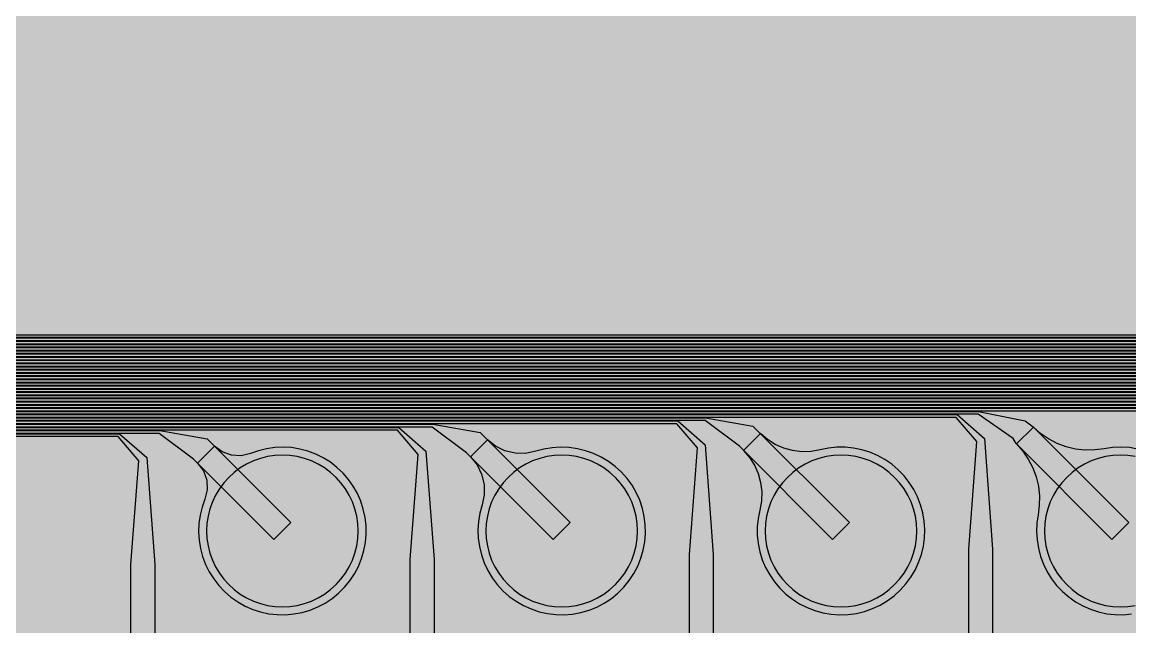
# Model space of a CAD drawing. Header units: metres. Extents: x -7231 to 10969, y -37556 to 1873.
# Drawn here: x -5395 to -4007, y -28051 to -27294 of the extents above; entities that cross this region are included whole.
import ezdxf

# ---------------------------------------------------------------- set-up
doc = ezdxf.new("R2010")
doc.units = ezdxf.units.M
for name, color, linetype in [('Metal1', 4, 'CONTINUOUS'), ('Metal2', 3, 'CONTINUOUS'), ('Polyimide', 7, 'CONTINUOUS'), ('Polyimide_Negative', 5, 'CONTINUOUS')]:
    doc.layers.add(name, color=color, linetype=linetype)

msp = doc.modelspace()

# ---------------------------------------------------------------- hatches: boundary and pattern name
at = {"layer": 'Polyimide'}
msp.add_hatch(color=7, dxfattribs=at).paths.add_polyline_path([(4065.7, -468), (4066.7, -502), (4068.5, -536), (4071.4, -570), (4075.5, -604), (4081, -638), (4088, -672), (4096.5, -706), (4106.6, -740), (4118.3, -774), (4131.6, -808), (4146.5, -842), (4162.9, -876), (4180.7, -910), (4199.8, -944), (4220.2, -978), (4241.7, -1012), (4264.2, -1046), (4287.5, -1080), (4311.5, -1114), (4336, -1148), (4360.9, -1182), (4385.9, -1216), (4410.9, -1250), (4435.7, -1284), (4460.2, -1318), (4484.2, -1352), (4507.5, -1385.9), (4530, -1419.9), (4551.5, -1453.9), (4571.9, -1487.9), (4591.1, -1521.9), (4608.9, -1555.9), (4625.3, -1589.9), (4640.1, -1623.9), (4653.4, -1657.9), (4665.1, -1691.9), (4675.2, -1725.9), (4683.7, -1759.9), (4690.7, -1793.9), (4696.2, -1827.9), (4700.3, -1861.9), (4703.2, -1895.9), (4705.1, -1929.9), (4706.1, -1963.9), (4706.4, -1997.9), (4706.5, -2031.9), (4706.5, -4793), (4710, -4838.4), (4720.2, -4882.7), (4737.1, -4925), (4760.1, -4964.2), (4788.9, -4999.5), (4822.6, -5030), (4860.5, -5055.1), (4901.8, -5074.2), (4901.8, -5074.2), (4970.7, -5105.2), (5034.7, -5145.3), (5092.8, -5193.5), (5143.8, -5249.2), (5186.9, -5311.2), (5221.2, -5378.4), (5246.2, -5449.7), (5261.4, -5523.7), (5266.5, -5599), (5261.4, -5674.3), (5246.2, -5748.3), (5221.2, -5819.6), (5186.9, -5886.8), (5143.8, -5948.8), (5092.8, -6004.5), (5034.7, -6052.7), (4970.7, -6092.8), (4901.8, -6123.8), (4860.5, -6142.9), (4822.6, -6168), (4788.9, -6198.5), (4760.1, -6233.8), (4737.1, -6273), (4720.2, -6315.3), (4710, -6359.6), (4706.5, -6405), (4706.5, -9221.5), (4710, -9266.9), (4720.2, -9311.2), (4737.1, -9353.5), (4760.1, -9392.7), (4788.9, -9428), (4822.6, -9458.5), (4860.5, -9483.6), (4901.8, -9502.7), (4970.7, -9533.7), (5034.7, -9573.8), (5092.8, -9622), (5143.8, -9677.7), (5186.9, -9739.7), (5221.2, -9806.9), (5246.2, -9878.2), (5261.4, -9952.2), (5266.5, -10027.5), (5261.4, -10102.8), (5246.2, -10176.8), (5221.2, -10248.1), (5186.9, -10315.3), (5143.8, -10377.3), (5092.8, -10433), (5034.7, -10481.2), (4970.7, -10521.3), (4901.8, -10552.3), (4860.5, -10571.4), (4822.6, -10596.5), (4788.9, -10627), (4760.1, -10662.3), (4737.1, -10701.5), (4720.2, -10743.8), (4710, -10788.1), (4706.5, -10833.5), (4706.5, -13650), (4710, -13695.4), (4720.2, -13739.7), (4737.1, -13782), (4760.1, -13821.2), (4788.9, -13856.5), (4822.6, -13887), (4860.5, -13912.1), (4901.8, -13931.2), (4970.7, -13962.2), (5034.7, -14002.2), (5092.8, -14050.5), (5143.8, -14106.2), (5186.9, -14168.2), (5221.2, -14235.4), (5246.2, -14306.7), (5261.4, -14380.7), (5266.5, -14456), (5261.4, -14531.3), (5246.2, -14605.3), (5221.2, -14676.5), (5186.9, -14743.8), (5143.8, -14805.8), (5092.8, -14861.5), (5034.7, -14909.7), (4970.7, -14949.8), (4901.8, -14980.8), (4860.5, -14999.9), (4822.6, -15025), (4788.9, -15055.5), (4760.1, -15090.8), (4737.1, -15130), (4720.2, -15172.3), (4710, -15216.6), (4706.5, -15262), (4706.5, -15456), (4720.9, -15750), (4764.1, -16041.3), (4835.7, -16326.8), (4934.9, -16604), (5060.7, -16870.2), (5212.1, -17122.7), (5387.5, -17359.2), (5585.2, -17577.3), (5803.3, -17775), (6039.8, -17950.4), (6292.3, -18101.8), (6558.4, -18227.6), (6835.6, -18326.8), (7121.2, -18398.3), (7412.4, -18441.5), (7706.5, -18456), (9969, -18456), (10047.4, -18459.8), (10125.1, -18471.4), (10201.2, -18490.4), (10275.2, -18516.9), (10346.1, -18550.5), (10413.5, -18590.8), (10476.5, -18637.6), (10534.7, -18690.3), (10587.4, -18748.5), (10634.2, -18811.5), (10674.5, -18878.9), (10708.1, -18949.8), (10734.6, -19023.8), (10753.6, -19099.9), (10765.2, -19177.6), (10769, -19256), (10769, -20895.8), (10730.2, -20951.4), (10694.6, -21009.1), (10662.2, -21068.6), (10633.2, -21129.9), (10607.6, -21192.7), (10585.5, -21256.7), (10566.9, -21322), (10552, -21388.1), (10540.8, -21455), (10533.4, -21522.3), (10529.6, -21590), (10529.6, -21657.8), (10533.4, -21725.5), (10540.8, -21792.9), (10552, -21859.7), (10566.9, -21925.9), (10585.5, -21991.1), (10607.6, -22055.2), (10633.2, -22117.9), (10662.2, -22179.2), (10694.6, -22238.7), (10730.2, -22296.4), (10769, -22352), (10769, -32454.2), (10728.7, -32510.5), (10691.7, -32568.9), (10658, -32629.3), (10627.8, -32691.6), (10601.2, -32755.4), (10578.2, -32820.7), (10558.9, -32887.1), (10543.4, -32954.5), (10531.8, -33022.7), (10524, -33091.4), (10520.1, -33160.5), (10520.1, -33229.7), (10524, -33298.8), (10531.8, -33367.5), (10543.4, -33435.7), (10558.9, -33503.1), (10578.2, -33569.5), (10601.2, -33634.8), (10627.8, -33698.6), (10658, -33760.8), (10691.7, -33821.3), (10728.7, -33879.7), (10769, -33936), (10769, -36556), (10765.2, -36634.4), (10753.6, -36712.1), (10734.6, -36788.2), (10708.1, -36862.1), (10674.5, -36933.1), (10634.2, -37000.5), (10587.4, -37063.5), (10534.7, -37121.7), (10476.5, -37174.4), (10413.5, -37221.2), (10346.1, -37261.5), (10275.2, -37295.1), (10201.2, -37321.6), (10125.1, -37340.6), (10047.4, -37352.1), (9969, -37356), (-6231, -37356), (-6309.4, -37352.1), (-6387.1, -37340.6), (-6463.2, -37321.6), (-6537.2, -37295.1), (-6608.1, -37261.5), (-6675.5, -37221.2), (-6738.5, -37174.4), (-6796.7, -37121.7), (-6849.4, -37063.5), (-6896.2, -37000.5), (-6936.5, -36933.1), (-6970.1, -36862.1), (-6996.6, -36788.2), (-7015.6, -36712.1), (-7027.2, -36634.4), (-7031, -36556), (-7031, -33936), (-6990.7, -33879.8), (-6953.7, -33821.3), (-6920, -33760.9), (-6889.8, -33698.6), (-6863.2, -33634.8), (-6840.2, -33569.5), (-6820.9, -33503.1), (-6805.4, -33435.7), (-6793.7, -33367.5), (-6785.9, -33298.8), (-6782, -33229.7), (-6782, -33160.5), (-6785.9, -33091.4), (-6793.7, -33022.7), (-6805.4, -32954.5), (-6820.9, -32887.1), (-6840.2, -32820.6), (-6863.2, -32755.4), (-6889.8, -32691.5), (-6920, -32629.3), (-6953.7, -32568.9), (-6990.7, -32510.4), (-7031, -32454.2), (-7031, -22364.8), (-6990.7, -22308.6), (-6953.7, -22250.1), (-6920, -22189.7), (-6889.8, -22127.5), (-6863.2, -22063.6), (-6840.2, -21998.4), (-6820.9, -21931.9), (-6805.4, -21864.5), (-6793.7, -21796.3), (-6785.9, -21727.6), (-6782, -21658.5), (-6782, -21589.3), (-6785.9, -21520.3), (-6793.7, -21451.5), (-6805.4, -21383.3), (-6820.9, -21315.9), (-6840.2, -21249.5), (-6863.2, -21184.2), (-6889.8, -21120.4), (-6920, -21058.1), (-6953.7, -20997.7), (-6990.7, -20939.3), (-7031, -20883), (-7031, -19256), (-7027.2, -19177.6), (-7015.6, -19099.9), (-6996.6, -19023.8), (-6970.1, -18949.8), (-6936.5, -18878.9), (-6896.2, -18811.5), (-6849.4, -18748.5), (-6796.7, -18690.3), (-6738.5, -18637.6), (-6675.5, -18590.8), (-6608.1, -18550.5), (-6537.2, -18516.9), (-6463.2, -18490.4), (-6387.1, -18471.4), (-6309.4, -18459.8), (-6231, -18456), (-3968.5, -18456), (-3674.4, -18441.5), (-3383.2, -18398.3), (-3097.6, -18326.8), (-2820.4, -18227.6), (-2554.3, -18101.8), (-2301.8, -17950.4), (-2065.3, -17775), (-1847.2, -17577.3), (-1649.5, -17359.2), (-1474.1, -17122.7), (-1322.7, -16870.2), (-1196.9, -16604), (-1097.7, -16326.8), (-1026.1, -16041.3), (-982.9, -15750), (-968.5, -15456), (-968.5, -15262), (-972, -15216.6), (-982.2, -15172.3), (-999.1, -15130), (-1022.1, -15090.8), (-1050.9, -15055.5), (-1084.6, -15025), (-1122.5, -14999.9), (-1163.8, -14980.8), (-1232.7, -14949.8), (-1296.7, -14909.7), (-1354.8, -14861.5), (-1405.8, -14805.8), (-1448.9, -14743.8), (-1483.2, -14676.5), (-1508.2, -14605.3), (-1523.4, -14531.3), (-1528.5, -14456), (-1523.4, -14380.7), (-1508.2, -14306.7), (-1483.2, -14235.4), (-1448.9, -14168.2), (-1405.8, -14106.2), (-1354.8, -14050.5), (-1296.7, -14002.2), (-1232.7, -13962.2), (-1163.8, -13931.2), (-1122.5, -13912.1), (-1084.6, -13887), (-1050.9, -13856.5), (-1022.1, -13821.2), (-999.1, -13782), (-982.2, -13739.7), (-972, -13695.4), (-968.5, -13650), (-968.5, -12309.6), (-972, -12264.3), (-982.2, -12219.9), (-999.1, -12177.7), (-1022.1, -12138.5), (-1050.9, -12103.2), (-1084.6, -12072.6), (-1122.5, -12047.5), (-1163.8, -12028.5), (-1232.7, -11997.4), (-1296.7, -11957.4), (-1354.8, -11909.1), (-1405.8, -11853.5), (-1448.9, -11791.5), (-1483.2, -11724.2), (-1508.2, -11653), (-1523.4, -11579), (-1528.5, -11503.7), (-1523.4, -11428.3), (-1508.2, -11354.4), (-1483.2, -11283.1), (-1448.9, -11215.9), (-1405.8, -11153.8), (-1354.8, -11098.2), (-1296.7, -11049.9), (-1232.7, -11009.9), (-1163.8, -10978.8), (-1122.5, -10959.8), (-1084.6, -10934.7), (-1050.9, -10904.1), (-1022.1, -10868.9), (-999.1, -10829.6), (-982.2, -10787.4), (-972, -10743), (-968.5, -10697.7), (-968.5, -9357.3), (-972, -9311.9), (-982.2, -9267.6), (-999.1, -9225.4), (-1022.1, -9186.1), (-1050.9, -9150.8), (-1084.6, -9120.3), (-1122.5, -9095.2), (-1163.8, -9076.2), (-1163.8, -9076.2), (-1232.7, -9045.1), (-1296.7, -9005.1), (-1354.8, -8956.8), (-1405.8, -8901.1), (-1448.9, -8839.1), (-1483.2, -8771.9), (-1508.2, -8700.6), (-1523.4, -8626.7), (-1528.5, -8551.3), (-1523.4, -8476), (-1508.2, -8402), (-1483.2, -8330.8), (-1448.9, -8263.5), (-1405.8, -8201.5), (-1354.8, -8145.9), (-1296.7, -8097.6), (-1232.7, -8057.6), (-1163.8, -8026.5), (-1163.8, -8026.5), (-1122.5, -8007.4), (-1084.6, -7982.4), (-1050.9, -7951.8), (-1022.1, -7916.5), (-999.1, -7877.3), (-982.2, -7835), (-972, -7790.7), (-968.5, -7745.4), (-968.5, -6405), (-972, -6359.6), (-982.2, -6315.3), (-999.1, -6273), (-1022.1, -6233.8), (-1050.9, -6198.5), (-1084.6, -6168), (-1122.5, -6142.9), (-1163.8, -6123.8), (-1163.8, -6123.8), (-1232.7, -6092.8), (-1296.7, -6052.7), (-1354.8, -6004.5), (-1405.8, -5948.8), (-1448.9, -5886.8), (-1483.2, -5819.6), (-1508.2, -5748.3), (-1523.4, -5674.3), (-1528.5, -5599), (-1523.4, -5523.7), (-1508.2, -5449.7), (-1483.2, -5378.4), (-1448.9, -5311.2), (-1405.8, -5249.2), (-1354.8, -5193.5), (-1296.7, -5145.3), (-1232.7, -5105.2), (-1163.8, -5074.2), (-1163.8, -5074.2), (-1122.5, -5055.1), (-1084.6, -5030), (-1050.9, -4999.5), (-1022.1, -4964.2), (-999.1, -4925), (-982.2, -4882.7), (-972, -4838.4), (-968.5, -4793), (-968.5, -2031.9), (-968.4, -1997.9), (-968.1, -1963.9), (-967.1, -1929.9), (-965.2, -1895.9), (-962.2, -1861.9), (-958, -1827.9), (-952.4, -1793.9), (-945.3, -1759.9), (-936.6, -1725.9), (-926.4, -1691.9), (-914.4, -1657.9), (-900.9, -1623.9), (-885.7, -1589.9), (-869.1, -1555.9), (-850.9, -1521.9), (-831.4, -1487.9), (-810.6, -1453.9), (-788.7, -1419.9), (-765.8, -1385.9), (-742.1, -1352), (-717.6, -1318), (-692.7, -1284), (-667.4, -1250), (-641.9, -1216), (-616.4, -1182), (-591.1, -1148), (-566.1, -1114), (-541.7, -1080), (-517.9, -1046), (-495, -1012), (-473.1, -978), (-452.4, -944), (-432.8, -910), (-414.7, -876), (-398, -842), (-382.9, -808), (-369.3, -774), (-357.4, -740), (-347.1, -706), (-338.4, -672), (-331.3, -638), (-325.7, -604), (-321.5, -570), (-318.6, -536), (-316.7, -502), (-315.7, -468), (-315.3, -434), (-315.2, -400), (-315.2, 401), (-315.2, 451), (-315.2, 1644), (-270.2, 1644), (-270, 1637.1), (-269.4, 1630.3), (-268.2, 1623.5), (-266.7, 1616.8), (-264.7, 1610.2), (-262.3, 1603.8), (-259.4, 1597.6), (-256.2, 1591.5), (-252.6, 1585.7), (-248.6, 1580.1), (-244.2, 1574.8), (-239.5, 1569.8), (-234.5, 1565.1), (-229.2, 1560.7), (-223.6, 1556.7), (-217.8, 1553.1), (-211.7, 1549.8), (-205.4, 1547), (-199, 1544.6), (-192.4, 1542.6), (-185.7, 1541), (-179, 1539.9), (-172.1, 1539.2), (-165.2, 1539), (-158.4, 1539.2), (-151.5, 1539.9), (-144.8, 1541), (-138.1, 1542.6), (-131.5, 1544.6), (-125.1, 1547), (-118.8, 1549.8), (-112.8, 1553.1), (-106.9, 1556.7), (-101.3, 1560.7), (-96, 1565.1), (-91, 1569.8), (-86.3, 1574.8), (-81.9, 1580.1), (-77.9, 1585.7), (-74.3, 1591.5), (-71.1, 1597.6), (-68.2, 1603.8), (-65.8, 1610.2), (-63.8, 1616.8), (-62.3, 1623.5), (-61.1, 1630.3), (-60.5, 1637.1), (-60.2, 1644), (1853, 1644), (1853, 1573), (3815.2, 1573), (3815.5, 1579.5), (3816.1, 1586.1), (3817.2, 1592.5), (3818.7, 1598.9), (3820.6, 1605.1), (3822.9, 1611.3), (3825.6, 1617.2), (3828.6, 1623), (3832.1, 1628.6), (3835.9, 1633.9), (3840.1, 1638.9), (3844.5, 1643.7), (3849.3, 1648.2), (3854.4, 1652.3), (3859.7, 1656.1), (3865.2, 1659.6), (3871, 1662.7), (3877, 1665.4), (3883.1, 1667.7), (3889.4, 1669.6), (3895.7, 1671.1), (3902.2, 1672.1), (3908.7, 1672.8), (3915.2, 1673), (3921.8, 1672.8), (3928.3, 1672.1), (3934.8, 1671.1), (3941.1, 1669.6), (3947.4, 1667.7), (3953.5, 1665.4), (3959.5, 1662.7), (3965.2, 1659.6), (3970.8, 1656.1), (3976.1, 1652.3), (3981.2, 1648.2), (3986, 1643.7), (3990.4, 1638.9), (3994.6, 1633.9), (3998.4, 1628.6), (4001.9, 1623), (4004.9, 1617.2), (4007.6, 1611.3), (4009.9, 1605.1), (4011.8, 1598.9), (4013.3, 1592.5), (4014.4, 1586.1), (4015, 1579.5), (4015.2, 1573), (4065.2, 1573), (4065.2, 451), (4065.2, 401), (4065.2, -400), (4065.3, -434), (4065.7, -468)])

# ---------------------------------------------------------------- linework, layer by layer
at = {"layer": 'Metal1'}
for points in [[(1352.7, -19211.9), (1352.7, -30199.7), (1321.7, -30230.7), (-5962.2, -30230.7), (-5993.2, -30199.7), (-5993.2, -27720.3), (-5962.2, -27689.2), (-22.8, -27689.2), (11.1, -27719.1), (21.5, -27877.1), (21.5, -28671), (-8.5, -28671), (-8.5, -27877.1), (1.9, -27722.9), (-24.2, -27692.8), (-5960.8, -27692.8), (-5989.7, -27721.7), (-5989.7, -30198.3), (-5960.8, -30227.2), (1320.3, -30227.2), (1349.2, -30198.3), (1349.2, -19211.9)], [(1344.7, -19211.9), (1344.7, -30191.7), (1313.7, -30222.7), (-5954.2, -30222.7), (-5985.2, -30191.7), (-5985.2, -27728.3), (-5954.2, -27697.2), (-372.8, -27697.2), (-338.9, -27727.1), (-328.5, -27883.5), (-328.5, -28671), (-358.5, -28671), (-358.5, -27883.5), (-348.1, -27730.9), (-374.2, -27700.8), (-5952.8, -27700.8), (-5981.7, -27729.7), (-5981.7, -30190.3), (-5952.8, -30219.2), (1312.3, -30219.2), (1341.2, -30190.3), (1341.2, -19211.9)], [(1336.7, -19211.9), (1336.7, -30183.7), (1305.7, -30214.7), (-5946.2, -30214.7), (-5977.2, -30183.7), (-5977.2, -27736.3), (-5946.2, -27705.2), (-722.8, -27705.2), (-688.9, -27735.1), (-678.5, -27889.9), (-678.5, -28671), (-708.5, -28671), (-708.5, -27889.9), (-698.1, -27738.9), (-724.2, -27708.8), (-5944.8, -27708.8), (-5973.7, -27737.7), (-5973.7, -30182.3), (-5944.8, -30211.2), (1304.3, -30211.2), (1333.2, -30182.3), (1333.2, -19211.9)], [(1328.7, -19211.9), (1328.7, -30175.7), (1297.7, -30206.7), (-5938.2, -30206.7), (-5969.2, -30175.7), (-5969.2, -27744.3), (-5938.2, -27713.2), (-1072.8, -27713.2), (-1038.8, -27743.1), (-1028.5, -27896.3), (-1028.5, -28671), (-1058.5, -28671), (-1058.5, -27896.3), (-1048.2, -27746.9), (-1074.2, -27716.8), (-5936.8, -27716.8), (-5965.7, -27745.7), (-5965.7, -30174.3), (-5936.8, -30203.2), (1296.3, -30203.2), (1325.2, -30174.3), (1325.2, -19211.9)], [(1320.7, -19211.9), (1320.7, -30167.7), (1289.7, -30198.7), (-5930.2, -30198.7), (-5961.2, -30167.7), (-5961.2, -27752.3), (-5930.2, -27721.2), (-1422.8, -27721.2), (-1388.8, -27751.1), (-1378.5, -27902.7), (-1378.5, -28671), (-1408.5, -28671), (-1408.5, -27902.7), (-1398.2, -27754.9), (-1424.2, -27724.8), (-5928.8, -27724.8), (-5957.7, -27753.7), (-5957.7, -30166.3), (-5928.8, -30195.2), (1288.3, -30195.2), (1317.2, -30166.3), (1317.2, -19211.9)], [(1312.7, -19211.9), (1312.7, -30159.7), (1281.7, -30190.7), (-5922.2, -30190.7), (-5953.2, -30159.7), (-5953.2, -27760.3), (-5922.2, -27729.2), (-1772.8, -27729.2), (-1738.8, -27759.1), (-1728.5, -27909.1), (-1728.5, -28671), (-1758.5, -28671), (-1758.5, -27909.1), (-1748.2, -27762.9), (-1774.2, -27732.8), (-5920.8, -27732.8), (-5949.7, -27761.7), (-5949.7, -30158.3), (-5920.8, -30187.2), (1280.3, -30187.2), (1309.2, -30158.3), (1309.2, -19211.9)], [(1304.7, -19211.9), (1304.7, -30151.7), (1273.7, -30182.7), (-5914.2, -30182.7), (-5945.2, -30151.7), (-5945.2, -27768.3), (-5914.2, -27737.2), (-2122.8, -27737.2), (-2088.8, -27767), (-2078.5, -27915.5), (-2078.5, -28671), (-2108.5, -28671), (-2108.5, -27915.5), (-2098.2, -27771), (-2124.2, -27740.8), (-5912.8, -27740.8), (-5941.7, -27769.7), (-5941.7, -30150.3), (-5912.8, -30179.2), (1272.3, -30179.2), (1301.2, -30150.3), (1301.2, -19211.9)], [(1296.7, -19211.9), (1296.7, -30143.7), (1265.7, -30174.7), (-5906.2, -30174.7), (-5937.2, -30143.7), (-5937.2, -27776.3), (-5906.2, -27745.2), (-2472.8, -27745.2), (-2438.7, -27775), (-2428.5, -27921.9), (-2428.5, -28671), (-2458.5, -28671), (-2458.5, -27921.9), (-2448.3, -27779), (-2474.2, -27748.8), (-5904.8, -27748.8), (-5933.7, -27777.7), (-5933.7, -30142.3), (-5904.8, -30171.2), (1264.3, -30171.2), (1293.2, -30142.3), (1293.2, -19211.9)], [(1288.8, -19211.9), (1288.8, -30135.7), (1257.7, -30166.7), (-5898.2, -30166.7), (-5929.2, -30135.7), (-5929.2, -27784.3), (-5898.2, -27753.2), (-2822.8, -27753.2), (-2788.7, -27783), (-2778.5, -27928.3), (-2778.5, -28671), (-2808.5, -28671), (-2808.5, -27928.3), (-2798.3, -27787), (-2824.2, -27756.8), (-5896.8, -27756.8), (-5925.7, -27785.7), (-5925.7, -30134.3), (-5896.8, -30163.2), (1256.3, -30163.2), (1285.2, -30134.3), (1285.2, -19211.9)], [(1280.8, -19211.9), (1280.8, -30127.7), (1249.7, -30158.7), (-5890.2, -30158.7), (-5921.2, -30127.7), (-5921.2, -27792.3), (-5890.2, -27761.2), (-3172.8, -27761.2), (-3138.7, -27791), (-3128.5, -27934.7), (-3128.5, -28671), (-3158.5, -28671), (-3158.5, -27934.7), (-3148.3, -27795), (-3174.2, -27764.8), (-5888.8, -27764.8), (-5917.7, -27793.7), (-5917.7, -30126.3), (-5888.8, -30155.2), (1248.3, -30155.2), (1277.2, -30126.3), (1277.2, -19211.9)], [(1272.8, -19211.9), (1272.8, -30119.7), (1241.7, -30150.7), (-5882.2, -30150.7), (-5913.2, -30119.7), (-5913.2, -27800.3), (-5882.2, -27769.2), (-3522.8, -27769.2), (-3488.7, -27799), (-3478.5, -27941.1), (-3478.5, -28671), (-3508.5, -28671), (-3508.5, -27941.1), (-3498.3, -27803), (-3524.2, -27772.8), (-5880.8, -27772.8), (-5909.7, -27801.7), (-5909.7, -30118.3), (-5880.8, -30147.2), (1240.3, -30147.2), (1269.2, -30118.3), (1269.2, -19211.9)], [(1264.8, -19211.9), (1264.8, -30111.7), (1233.7, -30142.7), (-5874.2, -30142.7), (-5905.2, -30111.7), (-5905.2, -27808.3), (-5874.2, -27777.2), (-3872.8, -27777.2), (-3838.6, -27807), (-3828.5, -27947.5), (-3828.5, -28671), (-3858.5, -28671), (-3858.5, -27947.5), (-3848.4, -27811), (-3874.2, -27780.8), (-5872.8, -27780.8), (-5901.7, -27809.7), (-5901.7, -30110.3), (-5872.8, -30139.2), (1232.3, -30139.2), (1261.2, -30110.3), (1261.2, -19211.9)], [(1256.8, -19211.9), (1256.8, -30103.7), (1225.7, -30134.7), (-5866.2, -30134.7), (-5897.2, -30103.7), (-5897.2, -27816.3), (-5866.2, -27785.2), (-4222.8, -27785.2), (-4188.6, -27815), (-4178.5, -27953.9), (-4178.5, -28671), (-4208.5, -28671), (-4208.5, -27953.9), (-4198.4, -27819), (-4224.2, -27788.8), (-5864.8, -27788.8), (-5893.7, -27817.7), (-5893.7, -30102.3), (-5864.8, -30131.2), (1224.3, -30131.2), (1253.2, -30102.3), (1253.2, -19211.9)], [(1248.8, -19211.9), (1248.8, -30095.7), (1217.7, -30126.7), (-5858.2, -30126.7), (-5889.2, -30095.7), (-5889.2, -27824.3), (-5858.2, -27793.2), (-4572.8, -27793.2), (-4538.6, -27823), (-4528.5, -27960.3), (-4528.5, -28671), (-4558.5, -28671), (-4558.5, -27960.3), (-4548.4, -27827), (-4574.2, -27796.8), (-5856.8, -27796.8), (-5885.7, -27825.7), (-5885.7, -30094.3), (-5856.8, -30123.2), (1216.3, -30123.2), (1245.2, -30094.3), (1245.2, -19211.9)], [(1240.7, -19211.9), (1240.7, -30087.7), (1209.7, -30118.7), (-5850.2, -30118.7), (-5881.2, -30087.7), (-5881.2, -27832.3), (-5850.2, -27801.2), (-4922.8, -27801.2), (-4888.6, -27831), (-4878.5, -27966.7), (-4878.5, -28671), (-4908.5, -28671), (-4908.5, -27966.7), (-4898.4, -27835), (-4924.2, -27804.8), (-5848.8, -27804.8), (-5877.7, -27833.7), (-5877.7, -30086.3), (-5848.8, -30115.2), (1208.3, -30115.2), (1237.2, -30086.3), (1237.2, -19211.9)], [(1232.7, -19211.9), (1232.7, -30079.7), (1201.7, -30110.7), (-5842.2, -30110.7), (-5873.2, -30079.7), (-5873.2, -27840.3), (-5842.2, -27809.2), (-5272.8, -27809.2), (-5238.5, -27838.9), (-5228.5, -27973.1), (-5228.5, -28671), (-5258.5, -28671), (-5258.5, -27973.1), (-5248.5, -27843.1), (-5274.2, -27812.8), (-5840.8, -27812.8), (-5869.7, -27841.7), (-5869.7, -30078.3), (-5840.8, -30107.2), (1200.3, -30107.2), (1229.2, -30078.3), (1229.2, -19211.9)]]:
    msp.add_lwpolyline(points, dxfattribs=at)
at = {"layer": 'Metal2'}
for points in [[(1356.7, -19211.9), (1356.7, -30203.7), (1325.7, -30234.7), (-5966.2, -30234.7), (-5997.2, -30203.7), (-5997.2, -27716.3), (-5966.2, -27685.2), (10.8, -27685.2), (60.3, -27707.9), (109.5, -27776.6), (194.5, -27923.5), (168.5, -27938.5), (83.5, -27791.6), (50.3, -27718), (9.8, -27688.8), (-5964.8, -27688.8), (-5993.7, -27717.7), (-5993.7, -30202.3), (-5964.8, -30231.2), (1324.3, -30231.2), (1353.2, -30202.3), (1353.2, -19211.9)], [(1348.7, -19211.9), (1348.7, -30195.7), (1317.7, -30226.7), (-5958.2, -30226.7), (-5989.2, -30195.7), (-5989.2, -27724.3), (-5958.2, -27693.2), (-339.3, -27693.2), (-289.1, -27715.4), (-242.8, -27777.7), (-155.6, -27923.3), (-181.4, -27938.7), (-268.5, -27793.1), (-299.5, -27726.1), (-340.2, -27696.8), (-5956.8, -27696.8), (-5985.7, -27725.7), (-5985.7, -30194.3), (-5956.8, -30223.2), (1316.3, -30223.2), (1345.2, -30194.3), (1345.2, -19211.9)], [(1340.7, -19211.9), (1340.7, -30187.7), (1309.7, -30218.7), (-5950.2, -30218.7), (-5981.2, -30187.7), (-5981.2, -27732.3), (-5950.2, -27701.2), (-689.3, -27701.2), (-638.6, -27722.9), (-595.1, -27778.8), (-505.7, -27923.1), (-531.3, -27938.9), (-620.6, -27794.6), (-649.3, -27734.1), (-690.2, -27704.8), (-5948.8, -27704.8), (-5977.7, -27733.7), (-5977.7, -30186.3), (-5948.8, -30215.2), (1308.3, -30215.2), (1337.2, -30186.3), (1337.2, -19211.9)], [(1332.7, -19211.9), (1332.7, -30179.7), (1301.7, -30210.7), (-5942.2, -30210.7), (-5973.2, -30179.7), (-5973.2, -27740.3), (-5942.2, -27709.2), (-1039.3, -27709.2), (-988, -27730.3), (-947.5, -27780.1), (-855.9, -27922.9), (-881.1, -27939.1), (-972.8, -27796.3), (-999, -27742.2), (-1040.2, -27712.8), (-5940.8, -27712.8), (-5969.7, -27741.7), (-5969.7, -30178.3), (-5940.8, -30207.2), (1300.3, -30207.2), (1329.2, -30178.3), (1329.2, -19211.9)], [(1324.7, -19211.9), (1324.7, -30171.7), (1293.7, -30202.7), (-5934.2, -30202.7), (-5965.2, -30171.7), (-5965.2, -27748.3), (-5934.2, -27717.2), (-1389.3, -27717.2), (-1337.4, -27737.7), (-1300.1, -27781.4), (-1206, -27922.7), (-1231, -27939.3), (-1325.1, -27798.1), (-1348.8, -27750.3), (-1390.2, -27720.8), (-5932.8, -27720.8), (-5961.7, -27749.7), (-5961.7, -30170.3), (-5932.8, -30199.2), (1292.3, -30199.2), (1321.2, -30170.3), (1321.2, -19211.9)], [(1316.7, -19211.9), (1316.7, -30163.7), (1285.7, -30194.7), (-5926.2, -30194.7), (-5957.2, -30163.7), (-5957.2, -27756.3), (-5926.2, -27725.2), (-1739.3, -27725.2), (-1686.7, -27745), (-1652.8, -27782.9), (-1556.2, -27922.5), (-1580.8, -27939.5), (-1677.4, -27800), (-1698.6, -27758.4), (-1740.1, -27728.8), (-5924.8, -27728.8), (-5953.7, -27757.7), (-5953.7, -30162.3), (-5924.8, -30191.2), (1284.3, -30191.2), (1313.2, -30162.3), (1313.2, -19211.9)], [(1308.7, -19211.9), (1308.7, -30155.7), (1277.7, -30186.7), (-5918.2, -30186.7), (-5949.2, -30155.7), (-5949.2, -27764.3), (-5918.2, -27733.2), (-2089.3, -27733.2), (-2036, -27752.2), (-2005.5, -27784.5), (-1906.3, -27922.2), (-1930.7, -27939.8), (-2029.9, -27802.1), (-2048.3, -27766.5), (-2090.1, -27736.8), (-5916.8, -27736.8), (-5945.7, -27765.7), (-5945.7, -30154.3), (-5916.8, -30183.2), (1276.3, -30183.2), (1305.2, -30154.3), (1305.2, -19211.9)], [(1300.7, -19211.9), (1300.7, -30147.7), (1269.7, -30178.7), (-5910.2, -30178.7), (-5941.2, -30147.7), (-5941.2, -27772.3), (-5910.2, -27741.2), (-2439.3, -27741.2), (-2385.3, -27759.3), (-2358.4, -27786.3), (-2256.5, -27922), (-2280.5, -27940), (-2382.4, -27804.3), (-2398.1, -27774.7), (-2440.1, -27744.8), (-5908.8, -27744.8), (-5937.7, -27773.7), (-5937.7, -30146.3), (-5908.8, -30175.2), (1268.3, -30175.2), (1297.2, -30146.3), (1297.2, -19211.9)], [(1292.8, -19211.9), (1292.8, -30139.7), (1261.7, -30170.7), (-5902.2, -30170.7), (-5933.2, -30139.7), (-5933.2, -27780.3), (-5902.2, -27749.2), (-2789.3, -27749.2), (-2734.5, -27766.3), (-2711.4, -27788.2), (-2606.7, -27921.7), (-2630.3, -27940.3), (-2735.1, -27806.7), (-2747.9, -27782.9), (-2790.1, -27752.8), (-5900.8, -27752.8), (-5929.7, -27781.7), (-5929.7, -30138.3), (-5900.8, -30167.2), (1260.3, -30167.2), (1289.2, -30138.3), (1289.2, -19211.9)], [(1284.8, -19211.9), (1284.8, -30131.7), (1253.7, -30162.7), (-5894.2, -30162.7), (-5925.2, -30131.7), (-5925.2, -27788.3), (-5894.2, -27757.2), (-3170.2, -27757.2), (-3114.1, -27772.4), (-3077.9, -27800.4), (-2957.9, -27920.4), (-2979.1, -27941.6), (-3099.1, -27821.6), (-3124.5, -27788), (-3170.8, -27760.8), (-5892.8, -27760.8), (-5921.7, -27789.7), (-5921.7, -30130.3), (-5892.8, -30159.2), (1252.3, -30159.2), (1281.2, -30130.3), (1281.2, -19211.9)], [(1276.8, -19211.9), (1276.8, -30123.7), (1245.7, -30154.7), (-5886.2, -30154.7), (-5917.2, -30123.7), (-5917.2, -27796.3), (-5886.2, -27765.2), (-3512.2, -27765.2), (-3455.5, -27779.6), (-3427.9, -27800.4), (-3307.9, -27920.4), (-3329.1, -27941.6), (-3449.1, -27821.6), (-3467, -27796.8), (-3512.8, -27768.8), (-5884.8, -27768.8), (-5913.7, -27797.7), (-5913.7, -30122.3), (-5884.8, -30151.2), (1244.3, -30151.2), (1273.2, -30122.3), (1273.2, -19211.9)], [(1268.8, -19211.9), (1268.8, -30115.7), (1237.7, -30146.7), (-5878.2, -30146.7), (-5909.2, -30115.7), (-5909.2, -27804.3), (-5878.2, -27773.2), (-3854.2, -27773.2), (-3796.8, -27786.6), (-3777.9, -27800.4), (-3657.9, -27920.4), (-3679.1, -27941.6), (-3799.1, -27821.6), (-3809.7, -27805.9), (-3854.8, -27776.8), (-5876.8, -27776.8), (-5905.7, -27805.7), (-5905.7, -30114.3), (-5876.8, -30143.2), (1236.3, -30143.2), (1265.2, -30114.3), (1265.2, -19211.9)], [(1260.8, -19211.9), (1260.8, -30107.7), (1229.7, -30138.7), (-5870.2, -30138.7), (-5901.2, -30107.7), (-5901.2, -27812.3), (-5870.2, -27781.2), (-4196.2, -27781.2), (-4137.9, -27793.2), (-4127.9, -27800.4), (-4007.9, -27920.4), (-4029.1, -27941.6), (-4149.1, -27821.6), (-4152.7, -27815.3), (-4196.8, -27784.8), (-5868.8, -27784.8), (-5897.7, -27813.7), (-5897.7, -30106.3), (-5868.8, -30135.2), (1228.3, -30135.2), (1257.2, -30106.3), (1257.2, -19211.9)], [(1252.8, -19211.9), (1252.8, -30099.7), (1221.7, -30130.7), (-5862.2, -30130.7), (-5893.2, -30099.7), (-5893.2, -27820.3), (-5862.2, -27789.2), (-4538.2, -27789.2), (-4478.8, -27799.5), (-4357.9, -27920.4), (-4379.1, -27941.6), (-4495.8, -27824.9), (-4538.8, -27792.8), (-5860.8, -27792.8), (-5889.7, -27821.7), (-5889.7, -30098.3), (-5860.8, -30127.2), (1220.3, -30127.2), (1249.2, -30098.3), (1249.2, -19211.9)], [(1244.7, -19211.9), (1244.7, -30091.7), (1213.7, -30122.7), (-5854.2, -30122.7), (-5885.2, -30091.7), (-5885.2, -27828.3), (-5854.2, -27797.2), (-4880.2, -27797.2), (-4820.8, -27807.5), (-4707.9, -27920.4), (-4729.1, -27941.6), (-4837.8, -27832.9), (-4880.8, -27800.8), (-5852.8, -27800.8), (-5881.7, -27829.7), (-5881.7, -30090.3), (-5852.8, -30119.2), (1212.3, -30119.2), (1241.2, -30090.3), (1241.2, -19211.9)], [(1236.7, -19211.9), (1236.7, -30083.7), (1205.7, -30114.7), (-5846.2, -30114.7), (-5877.2, -30083.7), (-5877.2, -27836.3), (-5846.2, -27805.2), (-5222.2, -27805.2), (-5162.8, -27815.5), (-5057.9, -27920.4), (-5079.1, -27941.6), (-5179.8, -27840.9), (-5222.8, -27808.8), (-5844.8, -27808.8), (-5873.7, -27837.7), (-5873.7, -30082.3), (-5844.8, -30111.2), (1204.3, -30111.2), (1233.2, -30082.3), (1233.2, -19211.9)], [(-3996.9, -27828.3), (-4007.2, -27826.6), (-4017.7, -27826), (-4028.2, -27826.4), (-4038.6, -27827.9), (-4050.6, -27829.5), (-4062.7, -27829.6), (-4074.7, -27828.3), (-4086.4, -27825.4), (-4097.8, -27821.2), (-4108.5, -27815.6), (-4118.5, -27808.8), (-4127.5, -27800.8), (-4148.7, -27822), (-4148.7, -27822), (-4140.7, -27831), (-4133.9, -27841), (-4128.3, -27851.7), (-4124.1, -27863.1), (-4121.2, -27874.8), (-4119.9, -27886.8), (-4120, -27898.9), (-4121.6, -27910.9), (-4123.1, -27921.3), (-4123.5, -27931.8), (-4122.9, -27942.3), (-4121.2, -27952.6), (-4118.6, -27962.8), (-4114.9, -27972.6), (-4110.3, -27982), (-4104.7, -27990.9), (-4098.3, -27999.2), (-4091.1, -28006.8), (-4083.2, -28013.7), (-4074.6, -28019.7), (-4065.5, -28024.9), (-4055.9, -28029.1), (-4045.9, -28032.4), (-4035.6, -28034.6), (-4025.2, -28035.8), (-4014.7, -28035.9), (-4004.3, -28035)]]:
    msp.add_lwpolyline(points, dxfattribs=at)
for points in [[(-4832.7, -27838), (-4824.6, -27848.1), (-4818.9, -27859.9), (-4815.8, -27872.6), (-4815.6, -27885.6), (-4818.3, -27898.4), (-4821.1, -27908.6), (-4822.8, -27919), (-4823.5, -27929.6), (-4823.1, -27940.2), (-4821.6, -27950.6), (-4819.1, -27960.9), (-4815.6, -27970.9), (-4811.1, -27980.5), (-4805.7, -27989.6), (-4799.3, -27998), (-4792.2, -28005.8), (-4784.3, -28012.9), (-4775.7, -28019.1), (-4766.5, -28024.4), (-4756.9, -28028.7), (-4746.8, -28032.1), (-4736.5, -28034.4), (-4726, -28035.7), (-4715.4, -28036), (-4704.9, -28035.1), (-4694.5, -28033.2), (-4684.3, -28030.3), (-4674.5, -28026.3), (-4665.1, -28021.4), (-4656.3, -28015.6), (-4648.1, -28008.9), (-4640.6, -28001.4), (-4633.9, -27993.2), (-4628.1, -27984.4), (-4623.2, -27975), (-4619.2, -27965.2), (-4616.3, -27955), (-4614.4, -27944.6), (-4613.5, -27934.1), (-4613.8, -27923.5), (-4615.1, -27913), (-4617.4, -27902.7), (-4620.8, -27892.6), (-4625.1, -27883), (-4630.4, -27873.8), (-4636.6, -27865.2), (-4643.7, -27857.3), (-4651.5, -27850.2), (-4659.9, -27843.8), (-4669, -27838.4), (-4678.6, -27833.9), (-4688.6, -27830.4), (-4698.9, -27827.9), (-4709.3, -27826.4), (-4719.9, -27826), (-4730.5, -27826.7), (-4740.9, -27828.4), (-4751.1, -27831.2), (-4763.9, -27833.9), (-4776.9, -27833.7), (-4789.6, -27830.6), (-4801.4, -27824.9), (-4811.5, -27816.8), (-4832.7, -27838)], [(-4490.7, -27830), (-4483.2, -27838.8), (-4477, -27848.6), (-4472.3, -27859.2), (-4469.2, -27870.4), (-4467.8, -27881.9), (-4468.2, -27893.5), (-4470.2, -27904.9), (-4472.3, -27915.3), (-4473.4, -27925.7), (-4473.4, -27936.2), (-4472.3, -27946.7), (-4470.2, -27957), (-4467.1, -27967.1), (-4463, -27976.8), (-4457.9, -27986), (-4452, -27994.7), (-4445.2, -28002.7), (-4437.6, -28010), (-4429.4, -28016.6), (-4420.5, -28022.2), (-4411.1, -28027), (-4401.3, -28030.7), (-4391.1, -28033.5), (-4380.8, -28035.3), (-4370.3, -28036), (-4359.7, -28035.6), (-4349.3, -28034.2), (-4339.1, -28031.8), (-4329.1, -28028.3), (-4319.6, -28023.9), (-4310.5, -28018.5), (-4302.1, -28012.3), (-4294.3, -28005.2), (-4287.2, -27997.4), (-4281, -27989), (-4275.6, -27979.9), (-4271.2, -27970.4), (-4267.7, -27960.4), (-4265.3, -27950.2), (-4263.9, -27939.8), (-4263.5, -27929.2), (-4264.2, -27918.7), (-4266, -27908.4), (-4268.8, -27898.2), (-4272.5, -27888.4), (-4277.3, -27879), (-4282.9, -27870.1), (-4289.5, -27861.9), (-4296.8, -27854.3), (-4304.8, -27847.5), (-4313.5, -27841.6), (-4322.7, -27836.5), (-4332.4, -27832.4), (-4342.5, -27829.3), (-4352.8, -27827.2), (-4363.3, -27826.1), (-4373.8, -27826.1), (-4384.2, -27827.2), (-4394.6, -27829.3), (-4406, -27831.3), (-4417.6, -27831.7), (-4429.1, -27830.3), (-4440.3, -27827.2), (-4450.9, -27822.5), (-4460.7, -27816.3), (-4469.5, -27808.8), (-4490.7, -27830)], [(-5174.7, -27846), (-5167.5, -27855.7), (-5163.4, -27867.2), (-5162.7, -27879.4), (-5165.7, -27891.2), (-5169.1, -27901.1), (-5171.6, -27911.2), (-5173.1, -27921.6), (-5173.5, -27932.1), (-5172.9, -27942.6), (-5171.2, -27952.9), (-5168.5, -27963), (-5164.8, -27972.8), (-5160.2, -27982.2), (-5154.6, -27991.1), (-5148.2, -27999.4), (-5141, -28007), (-5133, -28013.8), (-5124.5, -28019.8), (-5115.3, -28025), (-5105.7, -28029.2), (-5095.8, -28032.4), (-5085.5, -28034.6), (-5075.1, -28035.8), (-5064.6, -28035.9), (-5054.2, -28035), (-5043.9, -28033.1), (-5033.9, -28030.1), (-5024.2, -28026.2), (-5014.9, -28021.3), (-5006.2, -28015.5), (-4998.1, -28008.9), (-4990.6, -28001.4), (-4984, -27993.3), (-4978.2, -27984.6), (-4973.3, -27975.3), (-4969.4, -27965.6), (-4966.4, -27955.6), (-4964.5, -27945.3), (-4963.6, -27934.9), (-4963.7, -27924.4), (-4964.9, -27914), (-4967.1, -27903.7), (-4970.3, -27893.8), (-4974.5, -27884.2), (-4979.7, -27875), (-4985.7, -27866.5), (-4992.5, -27858.5), (-5000.1, -27851.3), (-5008.4, -27844.9), (-5017.3, -27839.3), (-5026.7, -27834.7), (-5036.5, -27831), (-5046.6, -27828.3), (-5056.9, -27826.6), (-5067.4, -27826), (-5077.9, -27826.4), (-5088.3, -27827.9), (-5098.4, -27830.4), (-5108.3, -27833.8), (-5120.1, -27836.8), (-5132.3, -27836.1), (-5143.8, -27832), (-5153.5, -27824.8), (-5174.7, -27846)]]:
    msp.add_lwpolyline(points, close=True, dxfattribs=at)
at = {"layer": 'Polyimide_Negative'}
for points in [[(-4973.5, -27931), (-4974, -27921.7), (-4975.3, -27912.5), (-4977.6, -27903.4), (-4980.7, -27894.6), (-4984.7, -27886.2), (-4989.5, -27878.2), (-4995.1, -27870.7), (-5001.3, -27863.8), (-5008.2, -27857.6), (-5015.7, -27852), (-5023.7, -27847.2), (-5032.1, -27843.2), (-5040.9, -27840.1), (-5050, -27837.8), (-5059.2, -27836.5), (-5068.5, -27836), (-5077.8, -27836.5), (-5087, -27837.8), (-5096.1, -27840.1), (-5104.9, -27843.2), (-5113.3, -27847.2), (-5121.3, -27852), (-5128.8, -27857.6), (-5135.7, -27863.8), (-5141.9, -27870.7), (-5147.5, -27878.2), (-5152.3, -27886.2), (-5156.3, -27894.6), (-5159.4, -27903.4), (-5161.7, -27912.5), (-5163, -27921.7), (-5163.5, -27931), (-5163, -27940.3), (-5161.7, -27949.5), (-5159.4, -27958.6), (-5156.3, -27967.4), (-5152.3, -27975.8), (-5147.5, -27983.8), (-5141.9, -27991.3), (-5135.7, -27998.2), (-5128.8, -28004.4), (-5121.3, -28010), (-5113.3, -28014.8), (-5104.9, -28018.8), (-5096.1, -28021.9), (-5087, -28024.2), (-5077.8, -28025.5), (-5068.5, -28026), (-5059.2, -28025.5), (-5050, -28024.2), (-5040.9, -28021.9), (-5032.1, -28018.8), (-5023.7, -28014.8), (-5015.7, -28010), (-5008.2, -28004.4), (-5001.3, -27998.2), (-4995.1, -27991.3), (-4989.5, -27983.8), (-4984.7, -27975.8), (-4980.7, -27967.4), (-4977.6, -27958.6), (-4975.3, -27949.5), (-4974, -27940.3), (-4973.5, -27931)], [(-4623.5, -27931), (-4624, -27921.7), (-4625.3, -27912.5), (-4627.6, -27903.4), (-4630.7, -27894.6), (-4634.7, -27886.2), (-4639.5, -27878.2), (-4645.1, -27870.7), (-4651.3, -27863.8), (-4658.2, -27857.6), (-4665.7, -27852), (-4673.7, -27847.2), (-4682.1, -27843.2), (-4690.9, -27840.1), (-4700, -27837.8), (-4709.2, -27836.5), (-4718.5, -27836), (-4727.8, -27836.5), (-4737, -27837.8), (-4746.1, -27840.1), (-4754.9, -27843.2), (-4763.3, -27847.2), (-4771.3, -27852), (-4778.8, -27857.6), (-4785.7, -27863.8), (-4791.9, -27870.7), (-4797.5, -27878.2), (-4802.3, -27886.2), (-4806.3, -27894.6), (-4809.4, -27903.4), (-4811.7, -27912.5), (-4813, -27921.7), (-4813.5, -27931), (-4813, -27940.3), (-4811.7, -27949.5), (-4809.4, -27958.6), (-4806.3, -27967.4), (-4802.3, -27975.8), (-4797.5, -27983.8), (-4791.9, -27991.3), (-4785.7, -27998.2), (-4778.8, -28004.4), (-4771.3, -28010), (-4763.3, -28014.8), (-4754.9, -28018.8), (-4746.1, -28021.9), (-4737, -28024.2), (-4727.8, -28025.5), (-4718.5, -28026), (-4709.2, -28025.5), (-4700, -28024.2), (-4690.9, -28021.9), (-4682.1, -28018.8), (-4673.7, -28014.8), (-4665.7, -28010), (-4658.2, -28004.4), (-4651.3, -27998.2), (-4645.1, -27991.3), (-4639.5, -27983.8), (-4634.7, -27975.8), (-4630.7, -27967.4), (-4627.6, -27958.6), (-4625.3, -27949.5), (-4624, -27940.3), (-4623.5, -27931)], [(-4273.5, -27931), (-4274, -27921.7), (-4275.3, -27912.5), (-4277.6, -27903.4), (-4280.7, -27894.6), (-4284.7, -27886.2), (-4289.5, -27878.2), (-4295.1, -27870.7), (-4301.3, -27863.8), (-4308.2, -27857.6), (-4315.7, -27852), (-4323.7, -27847.2), (-4332.1, -27843.2), (-4340.9, -27840.1), (-4350, -27837.8), (-4359.2, -27836.5), (-4368.5, -27836), (-4377.8, -27836.5), (-4387, -27837.8), (-4396.1, -27840.1), (-4404.9, -27843.2), (-4413.3, -27847.2), (-4421.3, -27852), (-4428.8, -27857.6), (-4435.7, -27863.8), (-4441.9, -27870.7), (-4447.5, -27878.2), (-4452.3, -27886.2), (-4456.3, -27894.6), (-4459.4, -27903.4), (-4461.7, -27912.5), (-4463, -27921.7), (-4463.5, -27931), (-4463, -27940.3), (-4461.7, -27949.5), (-4459.4, -27958.6), (-4456.3, -27967.4), (-4452.3, -27975.8), (-4447.5, -27983.8), (-4441.9, -27991.3), (-4435.7, -27998.2), (-4428.8, -28004.4), (-4421.3, -28010), (-4413.3, -28014.8), (-4404.9, -28018.8), (-4396.1, -28021.9), (-4387, -28024.2), (-4377.8, -28025.5), (-4368.5, -28026), (-4359.2, -28025.5), (-4350, -28024.2), (-4340.9, -28021.9), (-4332.1, -28018.8), (-4323.7, -28014.8), (-4315.7, -28010), (-4308.2, -28004.4), (-4301.3, -27998.2), (-4295.1, -27991.3), (-4289.5, -27983.8), (-4284.7, -27975.8), (-4280.7, -27967.4), (-4277.6, -27958.6), (-4275.3, -27949.5), (-4274, -27940.3), (-4273.5, -27931)]]:
    msp.add_lwpolyline(points, close=True, dxfattribs=at)
msp.add_lwpolyline([(-4000, -27837.8), (-4009.2, -27836.5), (-4018.5, -27836), (-4027.8, -27836.5), (-4037, -27837.8), (-4046.1, -27840.1), (-4054.9, -27843.2), (-4063.3, -27847.2), (-4071.3, -27852), (-4078.8, -27857.6), (-4085.7, -27863.8), (-4091.9, -27870.7), (-4097.5, -27878.2), (-4102.3, -27886.2), (-4106.3, -27894.6), (-4109.4, -27903.4), (-4111.7, -27912.5), (-4113, -27921.7), (-4113.5, -27931), (-4113, -27940.3), (-4111.7, -27949.5), (-4109.4, -27958.6), (-4106.3, -27967.4), (-4102.3, -27975.8), (-4097.5, -27983.8), (-4091.9, -27991.3), (-4085.7, -27998.2), (-4078.8, -28004.4), (-4071.3, -28010), (-4063.3, -28014.8), (-4054.9, -28018.8), (-4046.1, -28021.9), (-4037, -28024.2), (-4027.8, -28025.5), (-4018.5, -28026), (-4009.2, -28025.5), (-4000, -28024.2)], dxfattribs=at)

doc.saveas('drawing.dxf')
